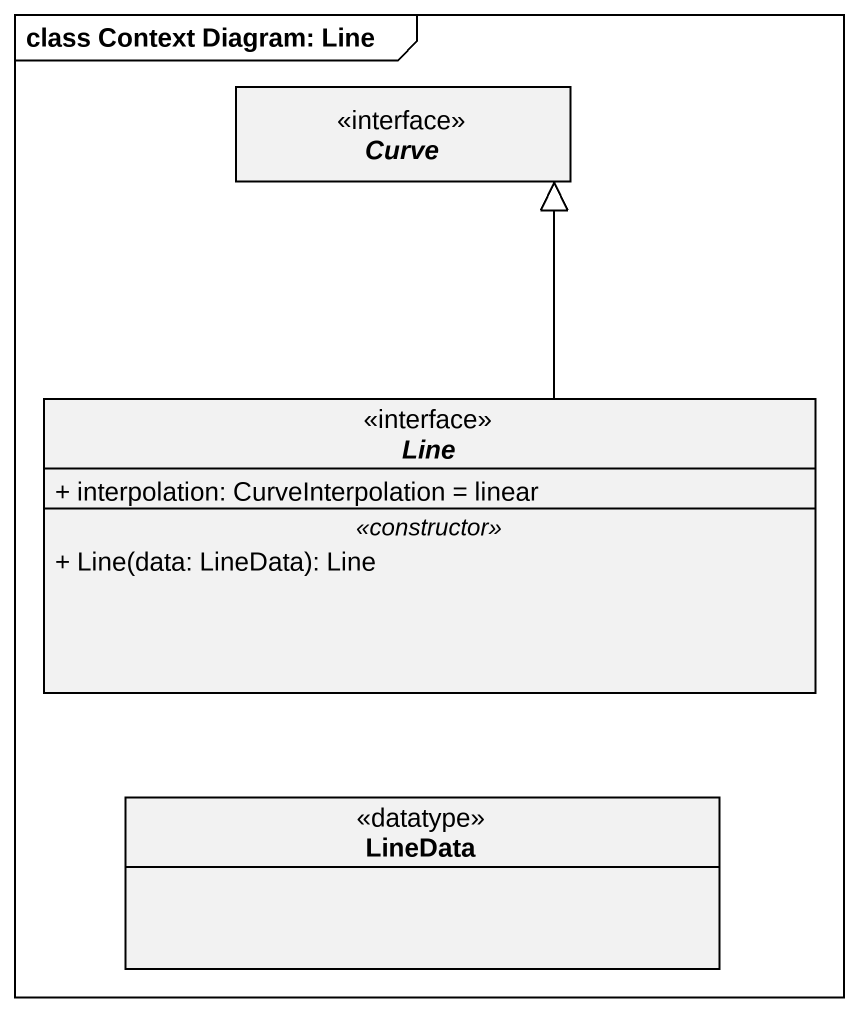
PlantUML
@startuml
mainframe class Context Diagram: Line
hide circle
hide empty members
skinparam classAttributeIconSize 0
interface Curve
interface Line {
  + interpolation: CurveInterpolation = linear
  .. <<constructor>> ..
  + Line(data: LineData): Line
}
class LineData <<datatype>>
Line -up-|> Curve
@enduml
